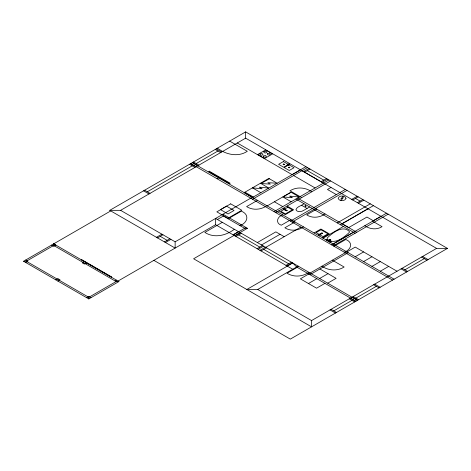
<?xml version="1.0" encoding="UTF-8"?>
<svg xmlns="http://www.w3.org/2000/svg" width="471" height="471" viewBox="0 0 471 471"><rect width="100%" height="100%" fill="white"/><g stroke="black" fill="none" stroke-linecap="round" stroke-linejoin="round"><path stroke-width="0.71" d="M110.744 210.908L23.55 261.252L26.335 261.252L53.694 245.456L53.694 243.848L55.831 245.085L53.67 246.327L51.533 245.097M250.707 198.173L175.135 241.811L175.135 248.082L109.749 210.337L120.617 210.337L245.638 138.156L245.638 131.88L447.45 248.394L290.307 339.12L153.882 260.357M447.45 248.394L436.582 248.394L311.561 320.574L311.561 326.85L193.605 258.767L234.081 235.394M343.188 196.083L340.68 199.139L343.471 197.532L340.963 200.587M303.978 203.784C301.534 205.874 296.965 206.392 295.935 209.742C297.289 212.492 301.246 211.873 303.454 210.519L309.547 206.999M109.749 210.337L245.638 131.88M147.305 191.791L192.25 165.845M196.201 163.561L217.908 151.026M25.687 262.488L27.848 261.24L25.711 260.004M217.072 178.756L218.609 177.873M84.374 261.576L82.213 262.824L84.356 264.06L86.511 262.812M55.725 279.827L57.886 278.579L60.023 279.815L57.862 281.063M85.298 263.731L86.693 262.924M156.466 237.307L161.9 234.169M157.508 237.908L162.942 234.77M261.011 183.56L269.371 178.733M164.426 241.906L169.86 238.768M165.474 242.506L170.908 239.368M251.025 198.356L305.903 166.675M300.504 169.837L292.144 174.659L237.278 142.984M217.408 219.492L223.384 216.042L244.632 228.311L247.422 228.311L222.966 214.193L223.384 216.042M252.556 199.239L307.433 167.558M303.53 171.579L308.97 168.441M86.67 297.696L88.831 296.447L90.974 297.684M304.578 172.186L310.012 169.048M26.335 261.252L88.813 297.319L116.131 281.552L118.916 281.552L88.813 298.932L23.55 261.252M257.496 200.322L246.61 206.604C252.792 210.549 260.952 209.878 266.845 205.721M118.038 281.046L215.594 224.72L292.732 269.253M228.123 218.78L241.317 211.161C249.989 214.558 247.611 222.954 239.922 225.591M222.33 222.336L204.861 232.415C214.134 238.509 226.033 235.612 234.358 229.277M267.192 205.921L291.013 192.197L299.373 197.025L289.565 196.089L292.379 197.714L282.818 196.925L291.178 201.753M283.271 196.76L290.725 192.456M239.98 225.627L241.376 224.82M321.051 181.694L326.485 178.556M322.099 182.301L327.533 179.163M233.063 234.805L238.497 231.667M244.531 228.252L245.921 227.446M244.632 228.311L233.651 234.652L235.047 235.453L247.422 228.311M274.045 211.65L328.923 179.963M234.917 235.877L240.351 232.739M275.718 212.609L330.595 180.929M235.965 236.483L241.399 233.345M282.788 214.929C277.413 216.236 274.999 223.107 281.258 225.226L290.943 219.633M330.989 187.429L327.445 189.477L336.341 194.611M290.442 221.111L345.32 189.43M292.114 222.076L346.992 190.396M257.349 242.553L275.853 231.873L284.213 236.701M316.706 209.118L306.703 214.894C312.32 218.497 319.727 217.737 325.037 213.928M294.958 221.953L284.855 227.787C290.566 231.438 298.102 230.755 303.53 226.898M261.529 244.967L280.033 234.287M257.101 248.688L262.535 245.55M258.149 249.289L263.583 246.15M259.957 250.331L265.391 247.193M265.715 247.381L300.822 227.11M260.999 250.937L266.433 247.799M351.707 199.392L357.142 196.254M352.755 199.998L358.19 196.86M357.383 202.671L362.817 199.533M358.431 203.272L363.865 200.134M314.051 232.974L320.904 229.018L329.264 233.84L322.411 237.802M337.254 222.913L370.283 203.843M340.386 224.72L373.415 205.65M367.975 208.788L342.07 223.749L348.711 227.581L366.944 217.054L373.303 220.728L381.045 216.336M323.071 238.208L343.406 226.463M326.468 240.063L327.333 239.58M328.034 240.964C330.236 238.414 332.773 239.91 328.405 241.181M285.985 265.361L291.419 262.223M287.033 265.968L292.467 262.83M329.965 242.082L330.819 241.594M333.091 243.996L353.433 232.256M331.608 244.879L386.485 213.198M355.923 301.234L296.63 267.004L292.732 262.983L246.833 289.482L257.702 289.477L298.167 266.115M333.28 245.844L388.157 214.164M298.744 266.451L287.045 273.209C293.716 277.454 302.529 276.789 308.911 272.32M334.021 246.274L345.802 239.474C353.621 242.547 350.989 249.936 344.272 252.191M308.587 273.904L346.762 251.861M308.717 274.01L300.357 278.838L316.565 288.193L324.925 283.365M346.868 251.92L355.228 247.092L397.029 271.231M309.977 274.711L348.157 252.668M308.464 283.513L316.824 278.691M355.228 256.748L363.588 251.92M319.638 278.491L327.999 273.663M363.588 261.576L371.949 256.748M327.745 283.171L336.106 278.343L319.897 268.982M371.949 266.403L380.309 261.576M380.309 271.231L388.669 266.403M333.774 310.884L351.984 300.374M355.893 298.114L376.358 286.303M404.872 269.842L424.306 258.62M115.089 280.952L116.484 280.145M260.969 183.537L270.336 184.114L267.828 182.666L277.178 183.237L268.817 178.415L244.196 192.621L252.556 197.449M252.48 187.847L262.106 188.824L259.262 187.181L268.817 188.07L260.457 183.237M329.253 240.652C336.453 243.654 344.472 236.995 349.4 232.327L349.417 231.573C342.864 224.555 332.22 233.133 327.104 238.079L327.48 239.462L328.811 240.398M307.292 170.614L323.765 180.128M355.47 198.432L360.103 201.105M245.638 138.156L436.582 248.394M301.964 170.714L323.436 183.113M293.604 175.542L315.075 187.935M372.602 221.211L382.04 226.663C376.759 230.054 369.806 229.289 364.831 225.697M229.66 141.106L247.31 151.297C237.932 157.461 225.874 154.57 217.437 148.159M311.802 191.779C305.449 187.293 296.648 186.563 289.989 190.814L301.728 197.59M422.634 256.448L428.068 259.586M421.592 257.048L427.026 260.186M216.236 148.854L221.67 151.992M215.194 149.454L220.628 152.592M297.566 198.067L356.8 232.268M295.894 199.033L355.128 233.233M301.475 205.226L307.045 208.447M402.152 268.27L407.586 271.408M401.109 268.876L406.544 272.014M287.122 206.062L293.616 209.807L285.255 214.635L278.761 210.884M252.468 187.852L260.828 192.68M274.393 201.765L282.753 206.592M193.481 161.989L198.915 165.127M329.147 240.322L329.523 240.54M244.985 192.168L253.357 196.996M192.439 162.595L197.873 165.733M192.292 162.678L394.103 279.191M190.761 163.561L392.573 280.08M190.578 163.667L196.013 166.805M189.53 164.273L194.965 167.411M374.686 284.131L380.121 287.269M332.332 260.192L344.142 267.01C337.371 271.308 328.422 270.719 321.917 266.203M373.638 284.731L379.073 287.869M353.179 296.547L358.614 299.686M352.137 297.148L357.566 300.286M357.46 300.351L215.594 218.45L215.594 224.72M350.312 298.202L355.746 301.34M238.679 234.911L259.821 247.116M263.713 249.365L288.705 263.795M349.27 298.808L354.698 301.94M144.585 190.219L150.019 193.357M143.543 190.826L148.977 193.964M331.06 309.317L336.494 312.456M330.012 309.924L335.446 313.056M120.617 210.337L175.135 241.811M257.702 289.477L311.561 320.574M160.228 236.342L167.146 240.334M53.694 243.848L118.916 281.552M53.694 245.456L116.131 281.552M88.813 297.319L88.813 298.932M346.014 198.338C345.113 201.476 339.038 201.476 338.131 198.338C339.038 195.2 345.113 195.2 346.014 198.338M263.419 156.007L263.66 156.925L264.879 157.255L265.885 157.055L266.456 156.348L265.473 155.501L263.419 156.007M267.322 153.752L267.557 154.676L268.782 155.006L270.007 154.676L270.36 154.094L269.377 153.252L267.322 153.752M259.939 153.993L260.18 154.918L261.399 155.247L262.624 154.918L262.977 154.341L261.994 153.493L259.939 153.993M263.842 151.744L264.084 152.669L265.303 152.998L266.309 152.792L266.88 152.086L265.897 151.244L263.842 151.744M322.299 233.263L321.516 233.263L322.299 233.263M286.821 210.484L286.032 210.484L286.821 210.484M284.419 164.361L283.73 164.762L283.042 164.361L283.73 163.967L284.419 164.361M289.836 167.488L289.147 167.888L288.458 167.488L289.147 167.093L289.836 167.488M287.116 210.484L286.427 210.884L285.738 210.484L286.427 210.09L287.116 210.484M322.6 233.263L321.911 233.663L321.216 233.263L321.911 232.862L322.6 233.263M283.407 164.232C283.501 165.221 284.761 163.796 283.407 164.232M288.823 167.358C288.917 168.347 290.177 166.922 288.823 167.358M329.7 239.568L330.842 240.21L329.729 239.556M209.289 171.203L208.73 171.526L229.595 183.572L230.154 183.248L209.289 171.203M265.544 149.972L257.743 154.476L264.667 158.474L272.474 153.97L265.544 149.972M81.654 259.621L81.306 259.821L111.303 277.136L111.651 276.936L81.654 259.621M283.389 161.547L278.608 164.308L283.666 167.229L288.452 164.467L283.389 161.547M289.011 163.837L287.063 164.962L287.899 165.445L289.848 164.32L289.011 163.837M288.97 164.785L284.19 167.541L289.253 170.467L294.034 167.705L288.97 164.785M226.522 206.139L220.505 209.613L228.029 213.958L234.046 210.484L226.522 206.139M230.684 203.843L216.837 211.838L227.958 218.261L241.806 210.266L230.684 203.843M283.901 208.547L283.065 209.03L285.014 210.154L285.85 209.672L283.901 208.547M287.781 207.246L280.81 211.267L285.379 213.905L292.344 209.883L287.781 207.246M305.279 205.733L304.855 205.98L305.744 206.492L306.168 206.245L305.279 205.733M320.998 229.766L316.094 232.597L323.065 236.619L327.963 233.793L320.998 229.766M320.333 233.693L318.384 234.817L319.22 235.3L321.169 234.175L320.333 233.693M326.856 239.309L326.009 239.798L330.412 242.341L331.26 241.853L326.856 239.309"/></g></svg>
